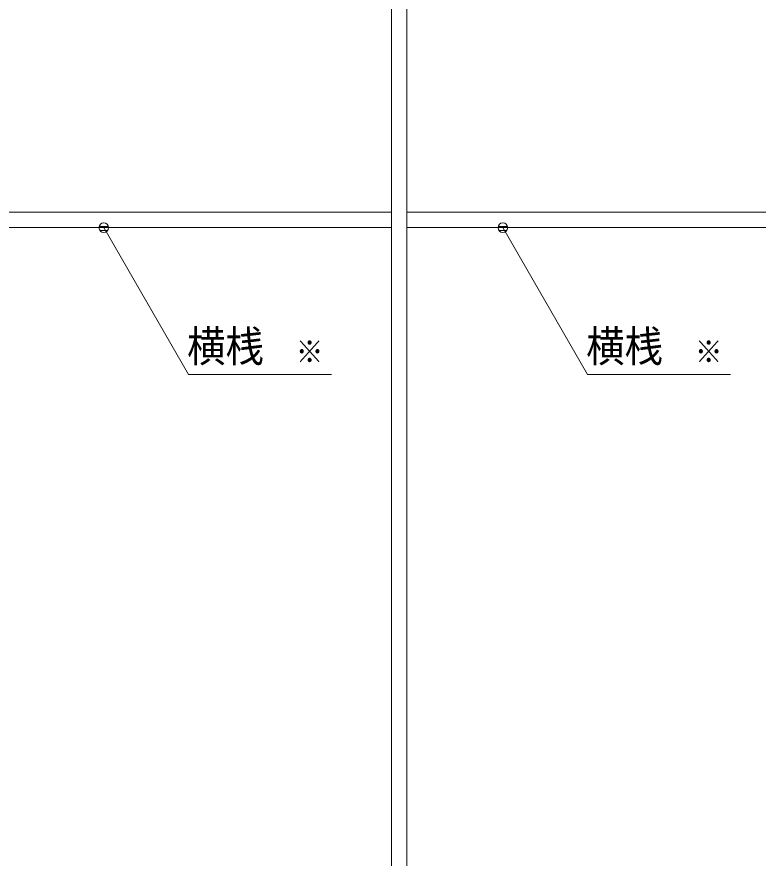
# Model space of a CAD drawing. Units: millimetres, scale not verified. Extents: x -6062 to 6062, y -3045 to 3045.
# Drawn here: x -3694 to -2921, y -1133 to -256 of the extents above; entities that cross this region are included whole.
import ezdxf
from ezdxf.enums import TextEntityAlignment as Align

# ---------------------------------------------------------------- set-up
doc = ezdxf.new("R2010")
doc.units = ezdxf.units.MM
doc.header["$LTSCALE"] = 20
doc.layers.add('0-0_3一般', color=7, linetype='Continuous', lineweight=9)
doc.layers.add('0-1_2寸法-3', color=7, linetype='Continuous', lineweight=9)
doc.styles.add('ＭＳ ゴシック', font='')
doc.styles.get('ＭＳ ゴシック').set_extended_font_data('MS Gothic')

# ---------------------------------------------------------------- blocks, each defined once
blk = doc.blocks.new('グループ-64')
at = {"layer": '0-0_3一般'}
for p, q in [((-30320, 6840), (-30320, -40000)), ((-30000, 6840), (-30000, -40000)), ((-30320, -39740), (-30320, 6100)), ((-53680, -9200), (-30320, -9200)), ((-30000, -9200), (-6640, -9200)), ((-53680, -9520), (-30320, -9520)), ((-30000, -9520), (-6640, -9520))]:
    blk.add_line(p, q, dxfattribs=at)
blk.add_lwpolyline([(-30000, -39740), (-30000, 6100), (-54000, 6100)], dxfattribs=at)
blk = doc.blocks.new('グループ-65')
at = {"layer": '0-0_3一般'}
blk.add_blockref('グループ-64', (0, 0), dxfattribs=at)

msp = doc.modelspace()

# ---------------------------------------------------------------- linework, layer by layer
at = {"layer": '0-1_2寸法-3'}
for p, q in [((-3603.33, -471.01), (-3603.67, -471.01)), ((-3603.33, -471.01), (-3603.67, -471.01)), ((-3187.33, -471.01), (-3187.67, -471.01)), ((-3187.33, -471.01), (-3187.67, -471.01)), ((-3598.61, -475.01), (-3608.39, -475.01)), ((-3599.5, -479.01), (-3607.5, -479.01)), ((-3182.61, -475.01), (-3192.39, -475.01)), ((-3183.5, -479.01), (-3191.5, -479.01))]:
    msp.add_line(p, q, dxfattribs=at)
for points in [[(-3366.16, -628.84), (-3515.26, -628.84), (-3603.5, -476)], [(-2950.16, -628.84), (-3099.26, -628.84), (-3187.5, -476)]]:
    msp.add_lwpolyline(points, dxfattribs=at)
for centre in [(-3603.5, -476), (-3603.5, -476), (-3187.5, -476), (-3187.5, -476)]:
    msp.add_circle(centre, 5.01, dxfattribs=at)

# ---------------------------------------------------------------- block references
at = {"layer": '0-0_3一般', "xscale": 0.05, "yscale": 0.05}
msp.add_blockref('グループ-65', (-1787.5, 0), dxfattribs=at)

# ---------------------------------------------------------------- texts
at = {"layer": '0-1_2寸法-3', "style": 'ＭＳ ゴシック', "width": 0.9}
for s, height, p in [('横桟', 32.55, (-3516.61, -625.66)), ('横桟', 32.55, (-3100.61, -625.66)), ('※', 23.31, (-3403.26, -623.88)), ('※', 23.31, (-2987.26, -623.88))]:
    msp.add_text(s, height=height, dxfattribs=at).set_placement(p, align=Align.BOTTOM_LEFT)

doc.saveas('drawing.dxf')
